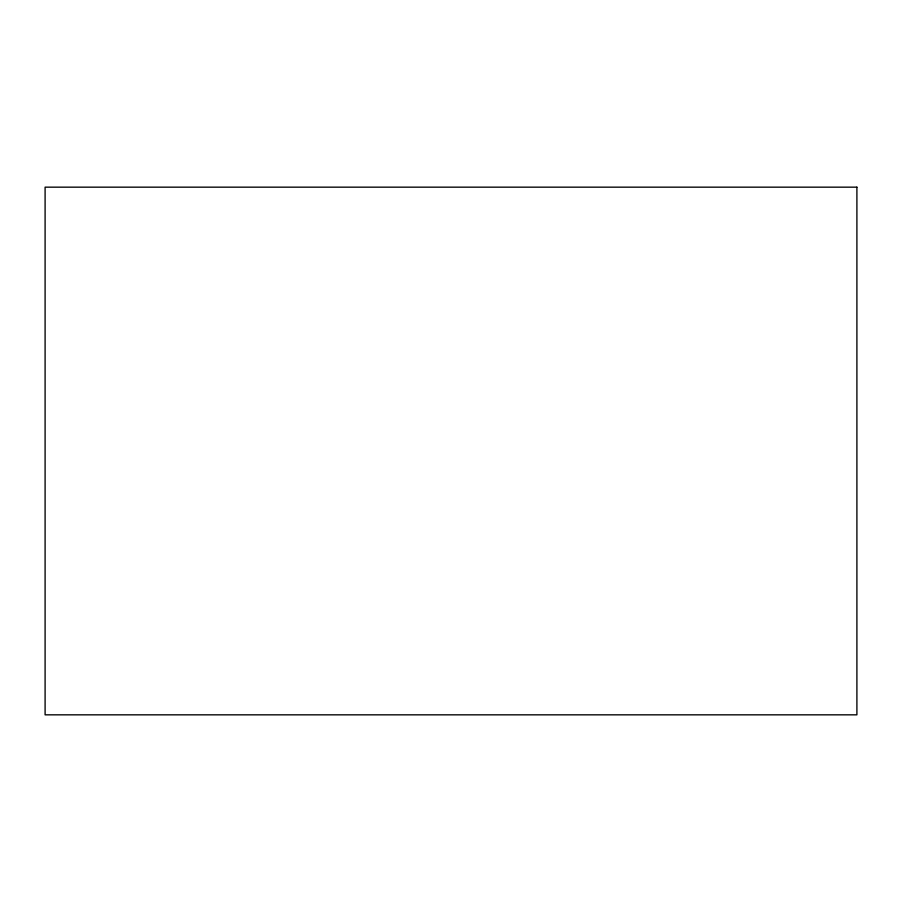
<?xml version="1.0" encoding="UTF-8"?>
<svg xmlns="http://www.w3.org/2000/svg" width="902" height="902" viewBox="0 0 902 902"><rect width="100%" height="100%" fill="white"/><g stroke="black" fill="none" stroke-linecap="round" stroke-linejoin="round"><path stroke-width="1.35" d="M856.9 187.165L45.1 187.165L45.1 714.835L856.9 714.835L856.9 187.165"/></g></svg>
